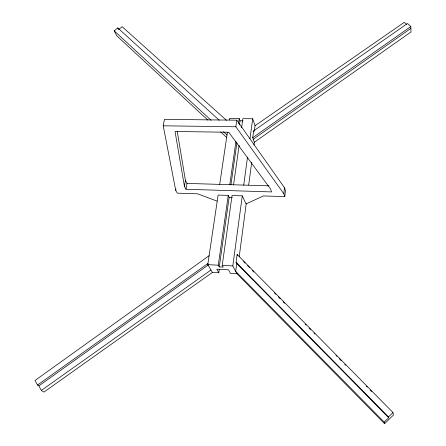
<?xml version="1.0" encoding="UTF-8"?>
<svg xmlns="http://www.w3.org/2000/svg" width="446" height="446" viewBox="0 0 446 446"><rect width="100%" height="100%" fill="white"/><g stroke="black" fill="none" stroke-linecap="round" stroke-linejoin="round"><path stroke-width="0.67" d="M219.32 269.334L218.835 272.768L212.407 272.417L207.78 264.645L218.111 195.064L228.246 195.393L218.278 265.192L219.265 266.92L223.195 267.132L222.231 265.398L232.059 195.515L242.278 195.85L246.041 203.894L263.447 195.939L284.788 196.625L285.457 190.654L284.503 187.738L236.809 120.18L164.435 119.372L163.236 125.811L175.707 190.336L177.307 193.157L197.634 193.815L217.118 201.124M284.788 196.625L283.829 193.742L284.503 187.738M254.348 142.246L252.715 137.686L253.629 130.884L407.499 23.482L410.816 26.548L411.017 31.95L254.348 142.246L253.98 145.011M384.58 423.7L384.223 422.094L388.667 417.757L236.726 263.491L236.09 262.254L237.133 254.426L392.987 412.544L393.428 415.059L384.58 423.7L236.954 273.755L232.812 265.95L242.278 195.85M254.348 131.074L255.073 125.688L252.681 118.764L242.869 118.658L241.62 127.545M236.726 263.491L235.683 271.358L384.223 422.094M239.201 256.796L246.225 203.666M248.69 185.034L251.7 162.26M243.711 185.246L247.502 157.148M250 138.639L252.681 118.764M219.265 266.92L229.149 197.366L228.246 195.393M230.944 184.739L236.898 142.82M239.441 124.952L240.026 120.833L239.207 118.619L229.467 118.513L229.266 119.89M233.548 184.945L239.123 145.312M283.829 193.742L235.862 126.759L236.809 120.18M229.757 184.795L235.956 141.365M238.515 123.442L239.207 118.619M219.677 184.499L227.427 132.261M184.449 186.378L175.044 131.475L228.77 132.261L270.544 188.987L271.597 191.919L186.015 189.26L184.449 186.378L185.436 180.507L177.218 131.224M186.015 189.26L186.991 183.417L185.436 180.507M175.707 190.336L175.93 189.043M388.667 417.757L388.499 416.921L392.987 412.544M118.614 29.581L122.137 26.682L226.457 120.286M207.947 120.164L116.74 35.764L114.165 30.813L117.761 27.914L219.22 120.247M209.157 255.669L34.983 380.499L37.542 385.026L38.847 385.879L41.333 390.44L43.903 392.106L212.407 272.417M37.542 385.026L208.014 263.419M38.847 385.879L208.728 264.645M41.333 390.44L210.98 270.025M253.267 139.224L410.877 28.377M252.715 137.686L410.816 26.548M255.073 125.688L404.321 22.3L406.646 24.452M240.026 120.833L243.07 120.866M163.236 125.811L235.862 126.759M186.991 183.417L268.843 185.826M229.149 197.366L232.316 197.472M207.78 264.645L218.278 265.192M222.231 265.398L232.812 265.95M236.954 273.755L230.465 273.398L228.486 269.785L216.75 269.161L218.835 272.768M114.165 30.813L211.175 120.359M223.435 131.67L227.008 134.971M220.686 131.949L226.797 137.608M243.627 261.646L245.094 263.134M247.536 265.615L249.492 267.594M252.419 270.571L253.885 272.06M274.407 292.888L275.873 294.377M278.315 296.858L280.272 298.842M283.204 301.814L284.665 303.302M305.187 324.13L306.168 325.123M309.095 328.1L310.561 329.588M313.984 333.062L314.96 334.048M335.966 355.378L336.947 356.371M339.389 358.846L341.341 360.831M344.764 364.304L345.739 365.296M366.261 386.125L367.236 387.117M370.169 390.094L371.635 391.577M236.09 262.254L388.499 416.921M117.761 27.914L118.329 29.029M237.133 254.426L237.551 255.274M253.629 130.884L253.991 131.91"/></g></svg>
